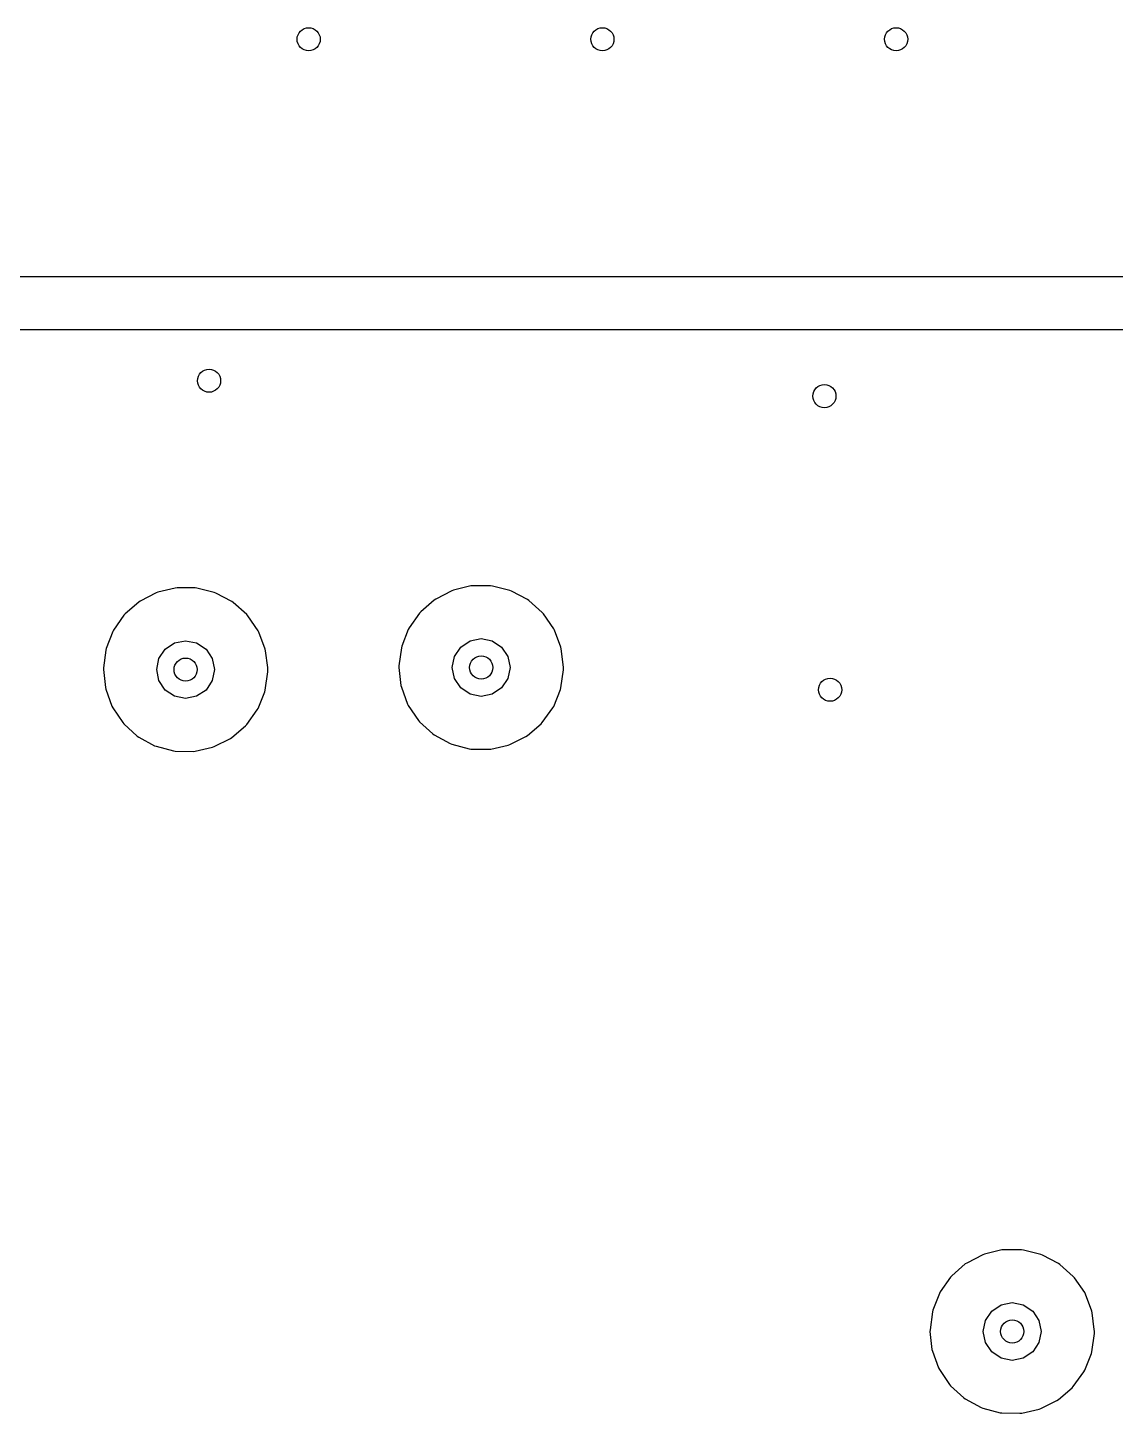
# Model space of a CAD drawing. Extents: x 0 to 4.25, y -4.33 to 0.
# Drawn here: x 2.2708 to 2.641, y -2.615 to -2.143 of the extents above; entities that cross this region are included whole.
import ezdxf

# ---------------------------------------------------------------- set-up
doc = ezdxf.new("R2010")
doc.units = 0
doc.header["$MEASUREMENT"] = 0
doc.layers.add('BLACK', color=7, linetype='CONTINUOUS')

msp = doc.modelspace()

# ---------------------------------------------------------------- linework, layer by layer
at = {"layer": 'BLACK', "linetype": 'CONTINUOUS'}
for p, q in [((3.05933, -2.22794), (2.03587, -2.22794)), ((2.0398, -2.24587), (3.06771, -2.24587)), ((2.31449, -2.33556), (2.30904, -2.33838)), ((2.31505, -2.33535), (2.31449, -2.33556)), ((2.32102, -2.33392), (2.31505, -2.33535)), ((2.3216, -2.33385), (2.32102, -2.33392)), ((2.32774, -2.33389), (2.3216, -2.33385)), ((2.32833, -2.33396), (2.32774, -2.33389)), ((2.33428, -2.33546), (2.32833, -2.33396)), ((2.33483, -2.33567), (2.33428, -2.33546)), ((2.34026, -2.33854), (2.33483, -2.33567)), ((2.41512, -2.33485), (2.40967, -2.33767)), ((2.41568, -2.33465), (2.41512, -2.33485)), ((2.42165, -2.33321), (2.41568, -2.33465)), ((2.42223, -2.33314), (2.42165, -2.33321)), ((2.42837, -2.33318), (2.42223, -2.33314)), ((2.42896, -2.33325), (2.42837, -2.33318)), ((2.43491, -2.33475), (2.42896, -2.33325)), ((2.43546, -2.33496), (2.43491, -2.33475)), ((2.44089, -2.33783), (2.43546, -2.33496)), ((2.30855, -2.33871), (2.30392, -2.34274)), ((2.30904, -2.33838), (2.30855, -2.33871)), ((2.34074, -2.33888), (2.34026, -2.33854)), ((2.34533, -2.34296), (2.34074, -2.33888)), ((2.40918, -2.338), (2.40455, -2.34204)), ((2.40967, -2.33767), (2.40918, -2.338)), ((2.44137, -2.33817), (2.44089, -2.33783)), ((2.44596, -2.34225), (2.44137, -2.33817)), ((2.30353, -2.34318), (2.3, -2.34821)), ((2.30392, -2.34274), (2.30353, -2.34318)), ((2.34572, -2.3434), (2.34533, -2.34296)), ((2.3492, -2.34846), (2.34572, -2.3434)), ((2.40416, -2.34247), (2.40063, -2.3475)), ((2.40455, -2.34204), (2.40416, -2.34247)), ((2.44635, -2.34269), (2.44596, -2.34225)), ((2.44983, -2.34775), (2.44635, -2.34269)), ((2.29972, -2.34873), (2.29749, -2.35445)), ((2.3, -2.34821), (2.29972, -2.34873)), ((2.34947, -2.34899), (2.3492, -2.34846)), ((2.35164, -2.35473), (2.34947, -2.34899)), ((2.40035, -2.34802), (2.39812, -2.35374)), ((2.40063, -2.3475), (2.40035, -2.34802)), ((2.4501, -2.34828), (2.44983, -2.34775)), ((2.45227, -2.35402), (2.4501, -2.34828)), ((2.29734, -2.35502), (2.29654, -2.36111)), ((2.29749, -2.35445), (2.29734, -2.35502)), ((2.31543, -2.35793), (2.31757, -2.35473)), ((2.31757, -2.35473), (2.32076, -2.3526)), ((2.32076, -2.3526), (2.32453, -2.35185)), ((2.32453, -2.35185), (2.32829, -2.3526)), ((2.32829, -2.3526), (2.33149, -2.35473)), ((2.33149, -2.35473), (2.33362, -2.35793)), ((2.35178, -2.3553), (2.35164, -2.35473)), ((2.39797, -2.35431), (2.39717, -2.3604)), ((2.39812, -2.35374), (2.39797, -2.35431)), ((2.41606, -2.35722), (2.4182, -2.35402)), ((2.4182, -2.35402), (2.42139, -2.35189)), ((2.42139, -2.35189), (2.42516, -2.35114)), ((2.42516, -2.35114), (2.42892, -2.35189)), ((2.42892, -2.35189), (2.43212, -2.35402)), ((2.43212, -2.35402), (2.43425, -2.35722)), ((2.45241, -2.35459), (2.45227, -2.35402)), ((2.45317, -2.36083), (2.45241, -2.35459)), ((2.31469, -2.36169), (2.31543, -2.35793)), ((2.33362, -2.35793), (2.33437, -2.36169)), ((2.35247, -2.36099), (2.35178, -2.3553)), ((2.41531, -2.36098), (2.41606, -2.35722)), ((2.43425, -2.35722), (2.435, -2.36098)), ((2.29654, -2.36111), (2.29653, -2.36169)), ((2.29653, -2.36169), (2.29721, -2.3678)), ((2.31543, -2.36546), (2.31469, -2.36169)), ((2.33437, -2.36169), (2.33362, -2.36546)), ((2.35164, -2.36865), (2.35253, -2.36244)), ((2.35254, -2.36154), (2.35247, -2.36099)), ((2.35253, -2.36244), (2.35255, -2.36212)), ((2.35255, -2.36186), (2.35254, -2.36154)), ((2.35255, -2.36212), (2.35255, -2.36186)), ((2.39717, -2.3604), (2.39716, -2.36099)), ((2.39716, -2.36099), (2.39784, -2.36709)), ((2.41606, -2.36475), (2.41531, -2.36098)), ((2.435, -2.36098), (2.43425, -2.36475)), ((2.45227, -2.36794), (2.45316, -2.36173)), ((2.45316, -2.36173), (2.45318, -2.36141)), ((2.45318, -2.36115), (2.45317, -2.36083)), ((2.45318, -2.36141), (2.45318, -2.36115)), ((2.29721, -2.3678), (2.29734, -2.36837)), ((2.29734, -2.36837), (2.29945, -2.37414)), ((2.31757, -2.36865), (2.31543, -2.36546)), ((2.32076, -2.37079), (2.31757, -2.36865)), ((2.33149, -2.36865), (2.32829, -2.37079)), ((2.33362, -2.36546), (2.33149, -2.36865)), ((2.3492, -2.37492), (2.35149, -2.36922)), ((2.35149, -2.36922), (2.35164, -2.36865)), ((2.39784, -2.36709), (2.39797, -2.36766)), ((2.39797, -2.36766), (2.40008, -2.37343)), ((2.4182, -2.36794), (2.41606, -2.36475)), ((2.42139, -2.37008), (2.4182, -2.36794)), ((2.43212, -2.36794), (2.42892, -2.37008)), ((2.43425, -2.36475), (2.43212, -2.36794)), ((2.44983, -2.37421), (2.45212, -2.36851)), ((2.45212, -2.36851), (2.45227, -2.36794)), ((2.29945, -2.37414), (2.29972, -2.37466)), ((2.32453, -2.37154), (2.32076, -2.37079)), ((2.32829, -2.37079), (2.32453, -2.37154)), ((2.40008, -2.37343), (2.40035, -2.37395)), ((2.40035, -2.37395), (2.40378, -2.37905)), ((2.42516, -2.37083), (2.42139, -2.37008)), ((2.42892, -2.37008), (2.42516, -2.37083)), ((2.29972, -2.37466), (2.30315, -2.37976)), ((2.34533, -2.38042), (2.34891, -2.37544)), ((2.34891, -2.37544), (2.3492, -2.37492)), ((2.44596, -2.37971), (2.44954, -2.37473)), ((2.44954, -2.37473), (2.44983, -2.37421)), ((2.30315, -2.37976), (2.30353, -2.38021)), ((2.30353, -2.38021), (2.30807, -2.38434)), ((2.34026, -2.38484), (2.34493, -2.38086)), ((2.34493, -2.38086), (2.34533, -2.38042)), ((2.40378, -2.37905), (2.40416, -2.3795)), ((2.40416, -2.3795), (2.4087, -2.38363)), ((2.44089, -2.38414), (2.44556, -2.38015)), ((2.44556, -2.38015), (2.44596, -2.37971)), ((2.30807, -2.38434), (2.30855, -2.38468)), ((2.30855, -2.38468), (2.31395, -2.38761)), ((2.31395, -2.38761), (2.3145, -2.38783)), ((2.3145, -2.38783), (2.32044, -2.38939)), ((2.32775, -2.3895), (2.33373, -2.38813)), ((2.33373, -2.38813), (2.33429, -2.38793)), ((2.33429, -2.38793), (2.33977, -2.38517)), ((2.33977, -2.38517), (2.34026, -2.38484)), ((2.4087, -2.38363), (2.40918, -2.38397)), ((2.40918, -2.38397), (2.41458, -2.3869)), ((2.41458, -2.3869), (2.41513, -2.38712)), ((2.41513, -2.38712), (2.42107, -2.38868)), ((2.42838, -2.38879), (2.43436, -2.38742)), ((2.43436, -2.38742), (2.43492, -2.38722)), ((2.43492, -2.38722), (2.4404, -2.38446)), ((2.4404, -2.38446), (2.44089, -2.38414)), ((2.32044, -2.38939), (2.32102, -2.38947)), ((2.32102, -2.38947), (2.32716, -2.38956)), ((2.32716, -2.38956), (2.32775, -2.3895)), ((2.42107, -2.38868), (2.42165, -2.38876)), ((2.42165, -2.38876), (2.42779, -2.38885)), ((2.42779, -2.38885), (2.42838, -2.38879)), ((2.5959, -2.56102), (2.59045, -2.56384)), ((2.59646, -2.56082), (2.5959, -2.56102)), ((2.60243, -2.55939), (2.59646, -2.56082)), ((2.60301, -2.55932), (2.60243, -2.55939)), ((2.60915, -2.55935), (2.60301, -2.55932)), ((2.60974, -2.55942), (2.60915, -2.55935)), ((2.61569, -2.56092), (2.60974, -2.55942)), ((2.61624, -2.56113), (2.61569, -2.56092)), ((2.62167, -2.564), (2.61624, -2.56113)), ((2.58996, -2.56417), (2.58533, -2.56821)), ((2.59045, -2.56384), (2.58996, -2.56417)), ((2.62215, -2.56434), (2.62167, -2.564)), ((2.62674, -2.56843), (2.62215, -2.56434)), ((2.58494, -2.56865), (2.58141, -2.57367)), ((2.58533, -2.56821), (2.58494, -2.56865)), ((2.62713, -2.56887), (2.62674, -2.56843)), ((2.63061, -2.57393), (2.62713, -2.56887)), ((2.58113, -2.57419), (2.5789, -2.57991)), ((2.58141, -2.57367), (2.58113, -2.57419)), ((2.63088, -2.57445), (2.63061, -2.57393)), ((2.63305, -2.58019), (2.63088, -2.57445)), ((2.57875, -2.58048), (2.57795, -2.58657)), ((2.5789, -2.57991), (2.57875, -2.58048)), ((2.59684, -2.58339), (2.59898, -2.5802)), ((2.59898, -2.5802), (2.60217, -2.57806)), ((2.60217, -2.57806), (2.60594, -2.57731)), ((2.60594, -2.57731), (2.6097, -2.57806)), ((2.6097, -2.57806), (2.6129, -2.5802)), ((2.6129, -2.5802), (2.61503, -2.58339)), ((2.63319, -2.58077), (2.63305, -2.58019)), ((2.63389, -2.58654), (2.63319, -2.58077)), ((2.59609, -2.58716), (2.59684, -2.58339)), ((2.61503, -2.58339), (2.61578, -2.58716)), ((2.63395, -2.587), (2.63389, -2.58654)), ((2.57795, -2.58657), (2.57794, -2.58716)), ((2.57794, -2.58716), (2.57862, -2.59326)), ((2.59684, -2.59092), (2.59609, -2.58716)), ((2.59898, -2.59412), (2.59684, -2.59092)), ((2.61503, -2.59092), (2.6129, -2.59412)), ((2.61578, -2.58716), (2.61503, -2.59092)), ((2.63305, -2.59412), (2.63394, -2.5879)), ((2.63394, -2.5879), (2.63396, -2.58758)), ((2.63395, -2.58707), (2.63395, -2.587)), ((2.63396, -2.58732), (2.63395, -2.58707)), ((2.63395, -2.58707), (2.63395, -2.58707)), ((2.63396, -2.58758), (2.63396, -2.58732)), ((2.57862, -2.59326), (2.57875, -2.59384)), ((2.57875, -2.59384), (2.58086, -2.5996)), ((2.60217, -2.59625), (2.59898, -2.59412)), ((2.6129, -2.59412), (2.6097, -2.59625)), ((2.63061, -2.60038), (2.6329, -2.59469)), ((2.6329, -2.59469), (2.63305, -2.59412)), ((2.58086, -2.5996), (2.58113, -2.60013)), ((2.58113, -2.60013), (2.58456, -2.60522)), ((2.60594, -2.597), (2.60217, -2.59625)), ((2.6097, -2.59625), (2.60594, -2.597)), ((2.63032, -2.6009), (2.63061, -2.60038)), ((2.58456, -2.60522), (2.58494, -2.60567)), ((2.62674, -2.60589), (2.63032, -2.6009)), ((2.58494, -2.60567), (2.58948, -2.6098)), ((2.58948, -2.6098), (2.58996, -2.61014)), ((2.58996, -2.61014), (2.59536, -2.61307)), ((2.62167, -2.61031), (2.62634, -2.60632)), ((2.62634, -2.60632), (2.62674, -2.60589)), ((2.59536, -2.61307), (2.59591, -2.61329)), ((2.59591, -2.61329), (2.60185, -2.61485)), ((2.60185, -2.61485), (2.60243, -2.61493)), ((2.60916, -2.61496), (2.61514, -2.61359)), ((2.61514, -2.61359), (2.6157, -2.61339)), ((2.6157, -2.61339), (2.62118, -2.61064)), ((2.62118, -2.61064), (2.62167, -2.61031)), ((2.60243, -2.61493), (2.60857, -2.61503)), ((2.60857, -2.61503), (2.60916, -2.61496))]:
    msp.add_line(p, q, dxfattribs=at)
at = {"layer": 'BLACK'}
for centre in [(2.36642, -2.14697), (2.46642, -2.14697), (2.56642, -2.14697), (2.33252, -2.26327), (2.542, -2.26854), (2.32453, -2.36169), (2.42516, -2.36098), (2.54394, -2.36854), (2.60594, -2.58716)]:
    msp.add_circle(centre, 0.00394, dxfattribs=at)

doc.saveas('drawing.dxf')
